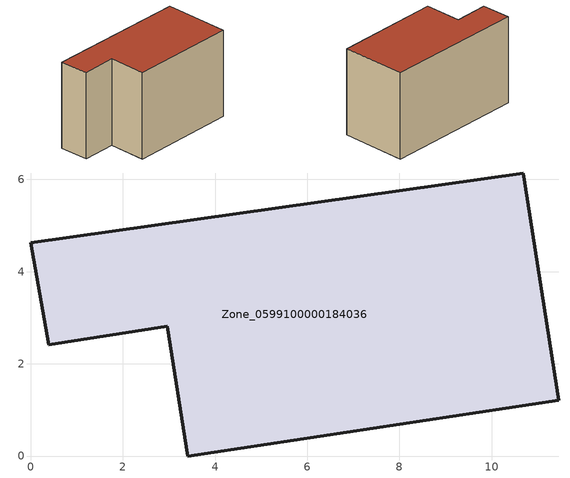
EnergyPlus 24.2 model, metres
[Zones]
Zone_0599100000184036
 floor ground (C_G): 0,4.63 10.68,6.14 11.46,1.21 3.41,0 2.96,2.82 0.39,2.41 z0
 wall outside (C_F): 10.68,6.14 0,4.63 0.39,2.41 2.96,2.82 3.41,0 11.46,1.21 10.68,6.14 z0:6.82
 roof outside (C_R): 11.46,1.21 10.68,6.14 0,4.63 0.39,2.41 2.96,2.82 3.41,0 z6.82
[BUILDING]
Pand.0599100000184036: North Axis=0; Terrain=City; Loads Convergence Tolerance Value=0.04; Temperature Convergence Tolerance Value=0.4; Solar Distribution=FullExterior; Maximum Number of Warmup Days=25; Minimum Number of Warmup Days=1
[Site:Location]
Rotterdam.The.Hague.AP_ZH_NLD Design_Conditions: Latitude=51.96; Longitude=4.45; Time Zone=1; Elevation=-4.5
[SITE:GROUNDTEMPERATURE:BUILDINGSURFACE]
18, 18, 18, 18, 18, 18, 18, 18, 18, 18, 18, 18
[MATERIAL] Thermal Absorptance=0.9; Solar Absorptance=0.7; Visible Absorptance=0.7
Name | Roughness | Thickness | Conductivity | Density | Specific Heat
G.TI.1946 | MediumSmooth | 0.15 | 1 | 540 | 1210
F.TI.1946 | Rough | 0.3 | 0.857143 | 1920 | 840
R.TI.1946 | MediumRough | 0.2 | 0.1 | 1500 | 1000
[CONSTRUCTION]
C_G: G.TI.1946
C_F: F.TI.1946
C_R: R.TI.1946
[ZONE]
Zone_0599100000184036: Type=1; Multiplier=1; Ceiling Height=Autocalculate; Volume=Autocalculate; Floor Area=autocalculate; Part of Total Floor Area=Yes
[ZONEINFILTRATION:DESIGNFLOWRATE]
Infil_Zone_0599100000184036: Zone or ZoneList or Space or SpaceList=Zone_0599100000184036; Schedule=AlwaysOn; Design Flow Rate Calculation Method=Flow/Area; Flow Rate per Floor Area=0.003; Constant Term Coefficient=1; Temperature Term Coefficient=0; Velocity Term Coefficient=0; Velocity Squared Term Coefficient=0
[HVACTEMPLATE:ZONE:IDEALLOADSAIRSYSTEM]
Zone_0599100000184036: Maximum Heating Supply Air Temperature=50; Minimum Cooling Supply Air Temperature=13; Maximum Heating Supply Air Humidity Ratio=0.0156; Minimum Cooling Supply Air Humidity Ratio=0.0077; Heating Limit=NoLimit; Cooling Limit=NoLimit; Dehumidification Control Type=ConstantSensibleHeatRatio; Cooling Sensible Heat Ratio=0.7; Dehumidification Setpoint=60; Humidification Control Type=None; Humidification Setpoint=30; Outdoor Air Method=None; Outdoor Air Flow Rate per Person=0.00944; Outdoor Air Flow Rate per Zone Floor Area=0; Outdoor Air Flow Rate per Zone=0; Demand Controlled Ventilation Type=None; Outdoor Air Economizer Type=NoEconomizer; Heat Recovery Type=None; Sensible Heat Recovery Effectiveness=0.7; Latent Heat Recovery Effectiveness=0.65
[ZONECONTROL:THERMOSTAT]
ThermostatControl_Zone_0599100000184036: Zone or ZoneList=Zone_0599100000184036; Control Type Schedule=DualSetpointControlType; Control 1=Thermostat_Zone_0599100000184036; Temperature Difference Between Cutout And Setpoint=0
[THERMOSTATSETPOINT:DUALSETPOINT]
Thermostat_Zone_0599100000184036: Heating Setpoint Temperature Schedule=HeatingSetpoint_Zone_0599100000184036; Cooling Setpoint Temperature Schedule=CoolingSetpoint_Zone_0599100000184036
[SCHEDULE:COMPACT]
HeatingSetpoint_Zone_0599100000184036: Through: 12/31, For: AllDays, Until: 24:00, 21
CoolingSetpoint_Zone_0599100000184036: Through: 12/31, For: AllDays, Until: 24:00, 24
DualSetpointControlType: Through: 12/31, For: AllDays, Until: 24:00, 4
AlwaysOn: Through: 12/31, For: AllDays, Until: 24:00, 1
